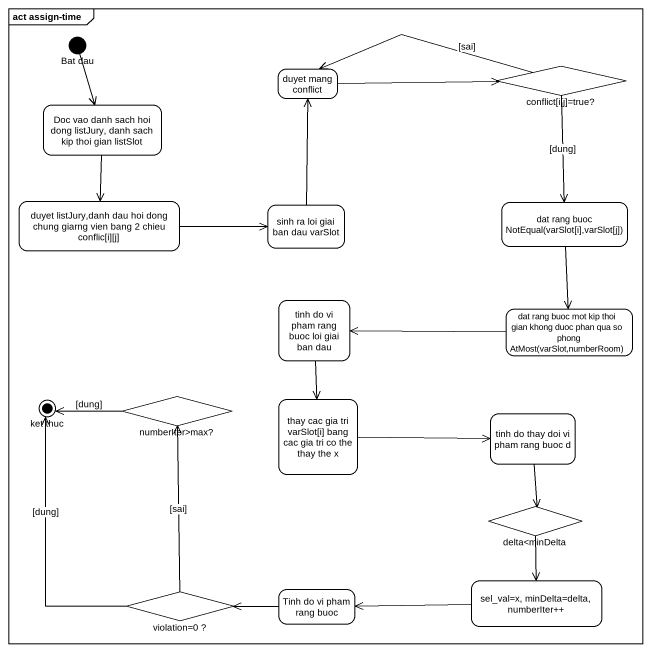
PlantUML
@startuml
mainframe act assign-time
hide empty description
state "Bat dau" as Bat_dau <<start>>
state "duyet mang conflict" as duyet_mang_conflict
state "conflict[i[j]=true?" as conflict_i_j_true <<choice>>
state "Doc vao danh sach hoi dong listJury, danh sach kip thoi gian listSlot" as Doc_vao_danh_sach_hoi_dong
state "duyet listJury,danh dau hoi dong chung giarng vien bang 2 chieu conflic[i][j]" as duyet_listJury_danh_dau_hoi
state "dat rang buoc NotEqual(varSlot[i],varSlot[j])" as dat_rang_buoc_NotEqual
state "sinh ra loi giai ban dau varSlot" as sinh_ra_loi_giai_ban_dau
state "tinh do vi pham rang buoc loi giai ban dau" as tinh_do_vi_pham_rang_buoc
state "dat rang buoc mot kip thoi gian khong duoc phan qua so phong AtMost(varSlot,numberRoom)" as dat_rang_buoc_mot_kip_thoi
state "numberIter>max?" as numberIter_max <<choice>>
state "ket thuc" as ket_thuc <<end>>
state "thay cac gia tri varSlot[i] bang cac gia tri co the thay the x" as thay_cac_gia_tri_varSlot_i
state "tinh do thay doi vi pham rang buoc d" as tinh_do_thay_doi_vi_pham
state "delta<minDelta" as delta_minDelta <<choice>>
state "Tinh do vi pham rang buoc" as Tinh_do_vi_pham_rang_buoc
state "sel_val=x, minDelta=delta, numberIter++" as sel_val_x_minDelta_delta
state "violation=0 ?" as violation_0 <<choice>>
Bat_dau --> Doc_vao_danh_sach_hoi_dong
duyet_mang_conflict -right-> conflict_i_j_true
conflict_i_j_true -left-> duyet_mang_conflict : [sai]
conflict_i_j_true --> dat_rang_buoc_NotEqual : [dung]
Doc_vao_danh_sach_hoi_dong --> duyet_listJury_danh_dau_hoi
duyet_listJury_danh_dau_hoi -right-> sinh_ra_loi_giai_ban_dau
dat_rang_buoc_NotEqual --> dat_rang_buoc_mot_kip_thoi
sinh_ra_loi_giai_ban_dau -up-> duyet_mang_conflict
tinh_do_vi_pham_rang_buoc --> thay_cac_gia_tri_varSlot_i
dat_rang_buoc_mot_kip_thoi -left-> tinh_do_vi_pham_rang_buoc
numberIter_max -left-> ket_thuc : [dung]
thay_cac_gia_tri_varSlot_i -right-> tinh_do_thay_doi_vi_pham
tinh_do_thay_doi_vi_pham --> delta_minDelta
delta_minDelta --> sel_val_x_minDelta_delta
Tinh_do_vi_pham_rang_buoc -left-> violation_0
sel_val_x_minDelta_delta -left-> Tinh_do_vi_pham_rang_buoc
violation_0 -up-> numberIter_max : [sai]
violation_0 -up-> ket_thuc : [dung]
@enduml
